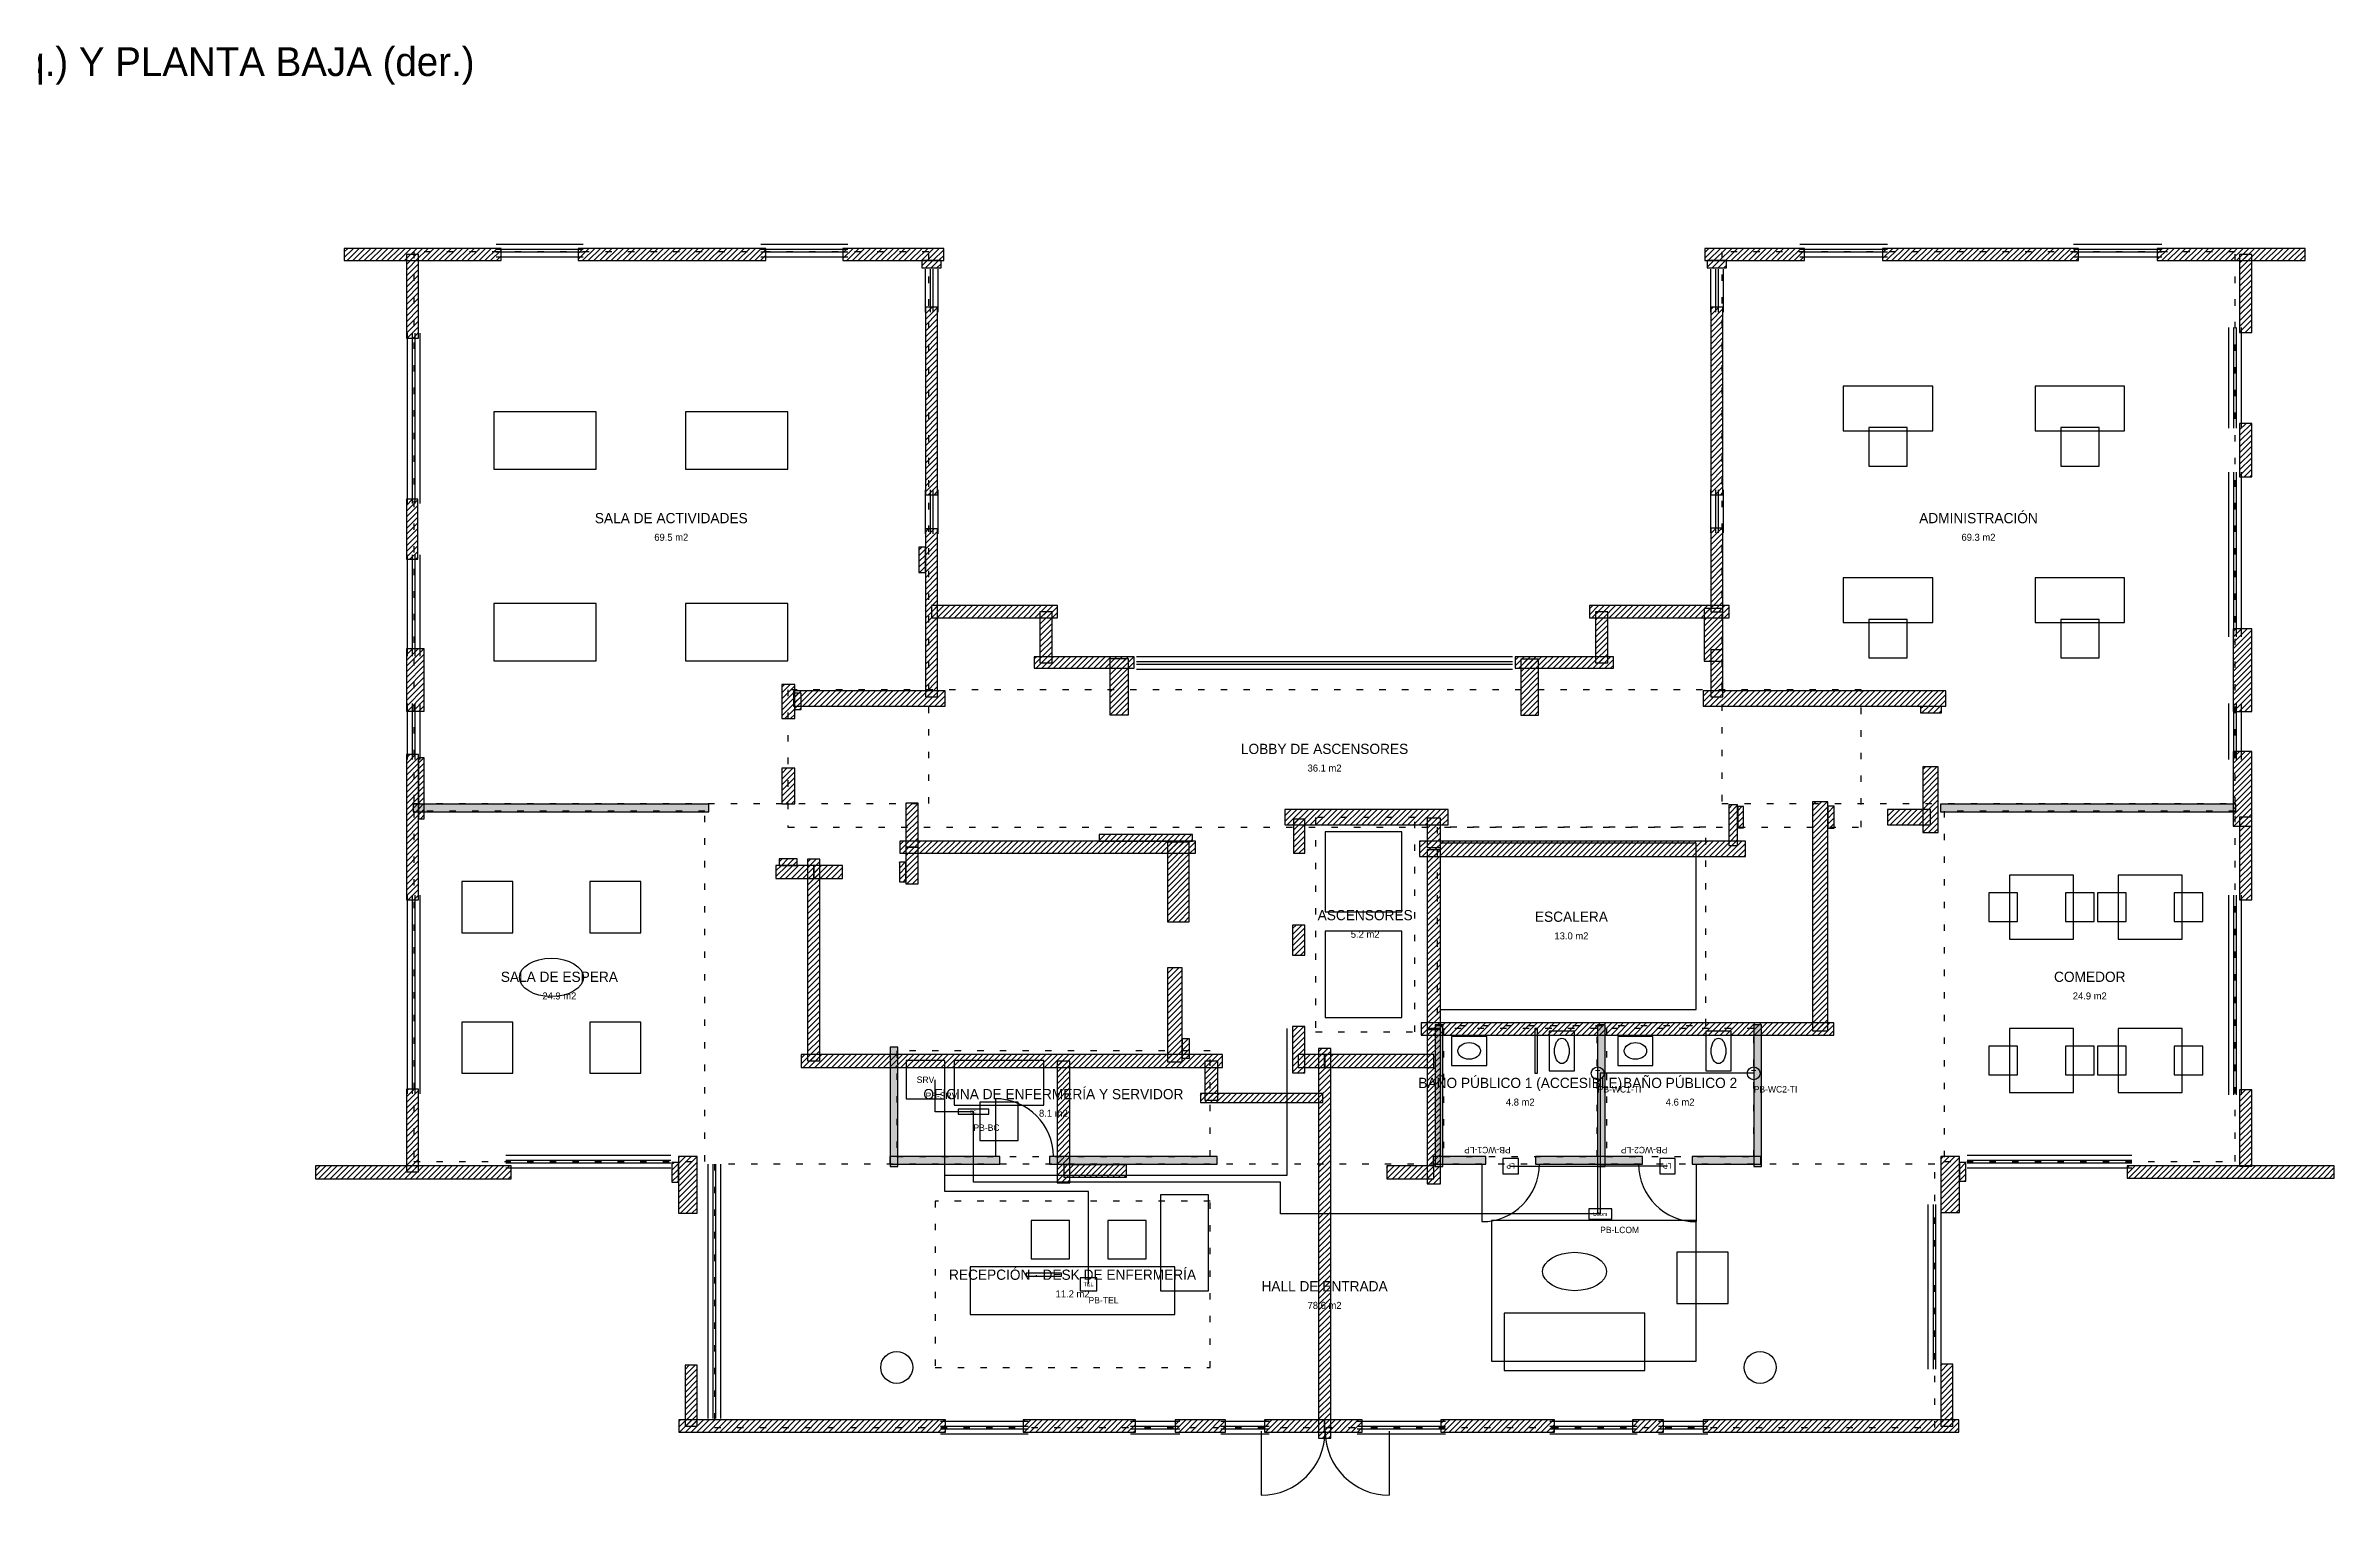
# Model space of a CAD drawing. Header units: metres. Extents: x -0.1 to 71.5, y -1 to 21.7.
# Drawn here: x 35.69 to 71.48, y -1 to 21.67 of the extents above; entities that cross this region are included whole.
import ezdxf
from ezdxf.enums import TextEntityAlignment as Align

# ---------------------------------------------------------------- set-up
doc = ezdxf.new("R2010")
doc.units = ezdxf.units.M
doc.linetypes.add('DOT2', pattern=[0.254, 0, -0.254])
for name, color, linetype in [('A-LOCALES', 7, 'Continuous'), ('A-MOBILIARIO', 9, 'Continuous'), ('A-MUROS', 8, 'Continuous'), ('A-MUROS-EXT', 250, 'Continuous'), ('A-NUCLEO', 8, 'Continuous'), ('A-PUERTAS', 7, 'Continuous'), ('A-SANITARIOS', 9, 'Continuous'), ('A-VENTANAS', 5, 'Continuous'), ('E-DESK-ENFERMERIA', 7, 'Continuous'), ('E-RED-GABINETE', 7, 'Continuous'), ('T-TEXTOS', 7, 'Continuous')]:
    doc.layers.add(name, color=color, linetype=linetype)
for name, color, linetype, true_color in [('C-CAT6-CAT7-CADENA-LCOM', 30, 'Continuous', 0xe07a12), ('C-CAT6-RADIAL-DEPTO', 3, 'Continuous', 0x1a9e4b), ('C-CAT6A-CAT7-RED-MONTANTE', 1, 'Continuous', 0xd62839), ('E-ADV-LCOM', 250, 'Continuous', 0x6b7a90), ('E-ADV-LUZ-PASILLO', 1, 'Continuous', 0xe53935), ('E-ADV-TIRADOR', 1, 'Continuous', 0xd93025)]:
    doc.layers.add(name, color=color, linetype=linetype, true_color=true_color)

# ---------------------------------------------------------------- blocks, each defined once
blk = doc.blocks.new('TEL_ANDROID')
blk.add_lwpolyline([(-0.13, -0.1), (0.13, -0.1), (0.13, 0.1), (-0.13, 0.1)], close=True)
blk.add_text('TEL', height=0.06).set_placement((0, 0), align=Align.MIDDLE_CENTER)
at = {"layer": 'T-TEXTOS'}
blk.add_attdef('ID', (0, -0.3), '', height=0.1, dxfattribs=at)
at = {"layer": 'T-TEXTOS', "flags": 1}
for tag, p in [('ALTURA_M', (0, -0.55)), ('CODIGO', (0, -0.65)), ('DESCRIPCION', (0, -0.45))]:
    blk.add_attdef(tag, p, '', height=0.06, dxfattribs=at)
blk = doc.blocks.new('SERVIDOR')
blk.add_lwpolyline([(-0.3, -0.3), (0.3, -0.3), (0.3, 0.3), (-0.3, 0.3)], close=True)
blk.add_text('SRV', height=0.1).set_placement((0, 0), align=Align.MIDDLE_CENTER)
at = {"layer": 'T-TEXTOS'}
blk.add_attdef('ID', (0, -0.3), '', height=0.1, dxfattribs=at)
at = {"layer": 'T-TEXTOS', "flags": 1}
for tag, p in [('ALTURA_M', (0, -0.55)), ('CODIGO', (0, -0.65)), ('DESCRIPCION', (0, -0.45))]:
    blk.add_attdef(tag, p, '', height=0.06, dxfattribs=at)
blk = doc.blocks.new('ADV_TIRADOR')
blk.add_circle((0, 0), 0.1)
blk.add_text('T', height=0.1).set_placement((0, 0), align=Align.MIDDLE_CENTER)
at = {"layer": 'T-TEXTOS'}
blk.add_attdef('ID', (0, -0.3), '', height=0.1, dxfattribs=at)
at = {"layer": 'T-TEXTOS', "flags": 1}
for tag, p in [('ALTURA_M', (0, -0.55)), ('CODIGO', (0, -0.65)), ('DESCRIPCION', (0, -0.45))]:
    blk.add_attdef(tag, p, '', height=0.06, dxfattribs=at)
blk = doc.blocks.new('ADV_LUZ_PASILLO')
blk.add_lwpolyline([(-0.12, -0.12), (0.12, -0.12), (0.12, 0.12), (-0.12, 0.12)], close=True)
blk.add_text('LP', height=0.08).set_placement((0, 0), align=Align.MIDDLE_CENTER)
at = {"layer": 'T-TEXTOS'}
blk.add_attdef('ID', (0, -0.3), '', height=0.1, dxfattribs=at)
at = {"layer": 'T-TEXTOS', "flags": 1}
for tag, p in [('ALTURA_M', (0, -0.55)), ('CODIGO', (0, -0.65)), ('DESCRIPCION', (0, -0.45))]:
    blk.add_attdef(tag, p, '', height=0.06, dxfattribs=at)
blk = doc.blocks.new('ADV_LCOM')
blk.add_lwpolyline([(-0.18, -0.08), (0.18, -0.08), (0.18, 0.08), (-0.18, 0.08)], close=True)
blk.add_text('LCom', height=0.06).set_placement((0, 0), align=Align.MIDDLE_CENTER)
at = {"layer": 'T-TEXTOS'}
blk.add_attdef('ID', (0, -0.3), '', height=0.1, dxfattribs=at)
at = {"layer": 'T-TEXTOS', "flags": 1}
for tag, p in [('ALTURA_M', (0, -0.55)), ('CODIGO', (0, -0.65)), ('DESCRIPCION', (0, -0.45))]:
    blk.add_attdef(tag, p, '', height=0.06, dxfattribs=at)
blk = doc.blocks.new('ADV_BUSCOMM')
blk.add_lwpolyline([(-0.24, -0.04), (0.24, -0.04), (0.24, 0.04), (-0.24, 0.04)], close=True)
blk.add_text('BC', height=0.05).set_placement((0, 0), align=Align.MIDDLE_CENTER)
at = {"layer": 'T-TEXTOS'}
blk.add_attdef('ID', (0, -0.3), '', height=0.1, dxfattribs=at)
at = {"layer": 'T-TEXTOS', "flags": 1}
for tag, p in [('ALTURA_M', (0, -0.55)), ('CODIGO', (0, -0.65)), ('DESCRIPCION', (0, -0.45))]:
    blk.add_attdef(tag, p, '', height=0.06, dxfattribs=at)

msp = doc.modelspace()

# ---------------------------------------------------------------- hatches: boundary and pattern name
at = {"layer": 'A-MUROS'}
for points in [[(41.44, 9.69), (46.06, 9.69), (46.06, 9.81), (41.44, 9.81)], [(65.32, 9.69), (69.94, 9.69), (69.94, 9.81), (65.32, 9.81)], [(57.42, 4.14), (57.54, 4.14), (57.54, 6.36), (57.42, 6.36)], [(59.96, 4.14), (60.08, 4.14), (60.08, 6.36), (59.96, 6.36)], [(62.4, 4.14), (62.52, 4.14), (62.52, 6.36), (62.4, 6.36)], [(48.9, 4.14), (49.02, 4.14), (49.02, 6.01), (48.9, 6.01)], [(48.89, 4.18), (50.61, 4.18), (50.61, 4.3), (48.89, 4.3)], [(51.39, 4.18), (54.01, 4.18), (54.01, 4.3), (51.39, 4.3)], [(57.39, 4.18), (58.21, 4.18), (58.21, 4.3), (57.39, 4.3)], [(58.99, 4.18), (60.66, 4.18), (60.66, 4.3), (58.99, 4.3)], [(61.44, 4.18), (62.51, 4.18), (62.51, 4.3), (61.44, 4.3)]]:
    msp.add_hatch(color=8, dxfattribs=at).paths.add_polyline_path(points)
at = {"layer": 'A-MUROS-EXT'}
h = msp.add_hatch(dxfattribs=at)
h.set_pattern_fill('ANSI31', scale=0.02)
h.paths.add_polyline_path([(40.3615, 18.3135), (42.8135, 18.3135), (42.8135, 18.5045), (40.3615, 18.5045)])
h = msp.add_hatch(dxfattribs=at)
h.set_pattern_fill('ANSI31', scale=0.02)
h.paths.add_polyline_path([(41.334, 17.101), (41.524, 17.101), (41.524, 18.408), (41.334, 18.408)])
h = msp.add_hatch(dxfattribs=at)
h.set_pattern_fill('ANSI31', scale=0.02)
h.paths.add_polyline_path([(44.0195, 18.3135), (46.9535, 18.3135), (46.9535, 18.5045), (44.0195, 18.5045)])
h = msp.add_hatch(dxfattribs=at)
h.set_pattern_fill('ANSI31', scale=0.02)
h.paths.add_polyline_path([(48.1595, 18.3135), (49.7345, 18.3135), (49.7345, 18.5045), (48.1595, 18.5045)])
h = msp.add_hatch(dxfattribs=at)
h.set_pattern_fill('ANSI31', scale=0.02)
h.paths.add_polyline_path([(49.392, 18.199), (49.696, 18.199), (49.696, 18.313), (49.392, 18.313)])
h = msp.add_hatch(dxfattribs=at)
h.set_pattern_fill('ANSI31', scale=0.02)
h.paths.add_polyline_path([(61.6345, 18.3135), (63.1965, 18.3135), (63.1965, 18.5045), (61.6345, 18.5045)])
h = msp.add_hatch(dxfattribs=at)
h.set_pattern_fill('ANSI31', scale=0.02)
h.paths.add_polyline_path([(61.673, 18.199), (61.977, 18.199), (61.977, 18.313), (61.673, 18.313)])
h = msp.add_hatch(dxfattribs=at)
h.set_pattern_fill('ANSI31', scale=0.02)
h.paths.add_polyline_path([(64.4155, 18.3135), (67.4765, 18.3135), (67.4765, 18.5045), (64.4155, 18.5045)])
h = msp.add_hatch(dxfattribs=at)
h.set_pattern_fill('ANSI31', scale=0.02)
h.paths.add_polyline_path([(68.7085, 18.3135), (71.0205, 18.3135), (71.0205, 18.5045), (68.7085, 18.5045)])
h = msp.add_hatch(dxfattribs=at)
h.set_pattern_fill('ANSI31', scale=0.02)
h.paths.add_polyline_path([(69.9975, 17.1895), (70.1885, 17.1895), (70.1885, 18.4085), (69.9975, 18.4085)])
h = msp.add_hatch(dxfattribs=at)
h.set_pattern_fill('ANSI31', scale=0.02)
h.paths.add_polyline_path([(49.449, 14.65), (49.639, 14.65), (49.639, 17.583), (49.449, 17.583)])
h = msp.add_hatch(dxfattribs=at)
h.set_pattern_fill('ANSI31', scale=0.02)
h.paths.add_polyline_path([(61.73, 14.65), (61.92, 14.65), (61.92, 17.583), (61.73, 17.583)])
h = msp.add_hatch(dxfattribs=at)
h.set_pattern_fill('ANSI31', scale=0.02)
h.paths.add_polyline_path([(69.9975, 14.9285), (70.1885, 14.9285), (70.1885, 15.7675), (69.9975, 15.7675)])
h = msp.add_hatch(dxfattribs=at)
h.set_pattern_fill('ANSI31', scale=0.02)
h.paths.add_polyline_path([(41.3335, 13.6405), (41.5105, 13.6405), (41.5105, 14.5795), (41.3335, 14.5795)])
h = msp.add_hatch(dxfattribs=at)
h.set_pattern_fill('ANSI31', scale=0.02)
h.paths.add_polyline_path([(49.449, 11.487), (49.639, 11.487), (49.639, 14.116), (49.449, 14.116)])
h = msp.add_hatch(dxfattribs=at)
h.set_pattern_fill('ANSI31', scale=0.02)
h.paths.add_polyline_path([(61.73, 12.821), (61.92, 12.821), (61.92, 14.129), (61.73, 14.129)])
h = msp.add_hatch(dxfattribs=at)
h.set_pattern_fill('ANSI31', scale=0.02)
h.paths.add_polyline_path([(49.347, 13.436), (49.449, 13.436), (49.449, 13.831), (49.347, 13.831)])
h = msp.add_hatch(dxfattribs=at)
h.set_pattern_fill('ANSI31', scale=0.02)
h.paths.add_polyline_path([(49.5435, 12.7245), (51.5125, 12.7245), (51.5125, 12.9155), (49.5435, 12.9155)])
h = msp.add_hatch(dxfattribs=at)
h.set_pattern_fill('ANSI31', scale=0.02)
h.paths.add_polyline_path([(59.8305, 12.7245), (62.0155, 12.7245), (62.0155, 12.9155), (59.8305, 12.9155)])
h = msp.add_hatch(dxfattribs=at)
h.set_pattern_fill('ANSI31', scale=0.02)
h.paths.add_polyline_path([(51.24, 12.021), (51.43, 12.021), (51.43, 12.82), (51.24, 12.82)])
h = msp.add_hatch(dxfattribs=at)
h.set_pattern_fill('ANSI31', scale=0.02)
h.paths.add_polyline_path([(59.9265, 12.0205), (60.1175, 12.0205), (60.1175, 12.8205), (59.9265, 12.8205)])
h = msp.add_hatch(dxfattribs=at)
h.set_pattern_fill('ANSI31', scale=0.02)
h.paths.add_polyline_path([(61.628, 12.046), (61.92, 12.046), (61.92, 12.871), (61.628, 12.871)])
h = msp.add_hatch(dxfattribs=at)
h.set_pattern_fill('ANSI31', scale=0.02)
h.paths.add_polyline_path([(69.896, 11.259), (70.188, 11.259), (70.188, 12.554), (69.896, 12.554)])
h = msp.add_hatch(dxfattribs=at)
h.set_pattern_fill('ANSI31', scale=0.02)
h.paths.add_polyline_path([(41.3345, 11.2655), (41.6135, 11.2655), (41.6135, 12.2425), (41.3345, 12.2425)])
h = msp.add_hatch(dxfattribs=at)
h.set_pattern_fill('ANSI31', scale=0.02)
h.paths.add_polyline_path([(61.73, 11.487), (61.92, 11.487), (61.92, 12.224), (61.73, 12.224)])
h = msp.add_hatch(dxfattribs=at)
h.set_pattern_fill('ANSI31', scale=0.02)
h.paths.add_polyline_path([(51.151, 11.938), (52.713, 11.938), (52.713, 12.116), (51.151, 12.116)])
h = msp.add_hatch(dxfattribs=at)
h.set_pattern_fill('ANSI31', scale=0.02)
h.paths.add_polyline_path([(52.332, 11.208), (52.624, 11.208), (52.624, 12.084), (52.332, 12.084)])
h = msp.add_hatch(dxfattribs=at)
h.set_pattern_fill('ANSI31', scale=0.02)
h.paths.add_polyline_path([(58.669, 11.938), (60.206, 11.938), (60.206, 12.116), (58.669, 12.116)])
h = msp.add_hatch(dxfattribs=at)
h.set_pattern_fill('ANSI31', scale=0.02)
h.paths.add_polyline_path([(58.7585, 11.2015), (59.0375, 11.2015), (59.0375, 12.0775), (58.7585, 12.0775)])
h = msp.add_hatch(dxfattribs=at)
h.set_pattern_fill('ANSI31', scale=0.02)
h.paths.add_polyline_path([(47.2015, 11.1505), (47.4045, 11.1505), (47.4045, 11.6835), (47.2015, 11.6835)])
h = msp.add_hatch(dxfattribs=at)
h.set_pattern_fill('ANSI31', scale=0.02)
h.paths.add_polyline_path([(47.3855, 11.3415), (49.7595, 11.3415), (49.7595, 11.5825), (47.3855, 11.5825)])
h = msp.add_hatch(dxfattribs=at)
h.set_pattern_fill('ANSI31', scale=0.02)
h.paths.add_polyline_path([(47.404, 11.29), (47.506, 11.29), (47.506, 11.545), (47.404, 11.545)])
h = msp.add_hatch(dxfattribs=at)
h.set_pattern_fill('ANSI31', scale=0.02)
h.paths.add_polyline_path([(61.6095, 11.3415), (65.4065, 11.3415), (65.4065, 11.5825), (61.6095, 11.5825)])
h = msp.add_hatch(dxfattribs=at)
h.set_pattern_fill('ANSI31', scale=0.02)
h.paths.add_polyline_path([(65.0065, 11.2395), (65.3365, 11.2395), (65.3365, 11.3405), (65.0065, 11.3405)])
h = msp.add_hatch(dxfattribs=at)
h.set_pattern_fill('ANSI31', scale=0.02)
h.paths.add_polyline_path([(41.334, 8.312), (41.524, 8.312), (41.524, 10.585), (41.334, 10.585)])
h = msp.add_hatch(dxfattribs=at)
h.set_pattern_fill('ANSI31', scale=0.02)
h.paths.add_polyline_path([(41.5245, 9.5825), (41.6135, 9.5825), (41.6135, 10.5345), (41.5245, 10.5345)])
h = msp.add_hatch(dxfattribs=at)
h.set_pattern_fill('ANSI31', scale=0.02)
h.paths.add_polyline_path([(65.044, 9.366), (65.286, 9.366), (65.286, 10.395), (65.044, 10.395)])
h = msp.add_hatch(dxfattribs=at)
h.set_pattern_fill('ANSI31', scale=0.02)
h.paths.add_polyline_path([(69.896, 9.468), (70.188, 9.468), (70.188, 10.636), (69.896, 10.636)])
h = msp.add_hatch(dxfattribs=at)
h.set_pattern_fill('ANSI31', scale=0.02)
h.paths.add_polyline_path([(47.2015, 9.8175), (47.4045, 9.8175), (47.4045, 10.3755), (47.2015, 10.3755)])
h = msp.add_hatch(dxfattribs=at)
h.set_pattern_fill('ANSI31', scale=0.02)
h.paths.add_polyline_path([(49.1435, 9.1375), (49.3345, 9.1375), (49.3345, 9.8235), (49.1435, 9.8235)])
h = msp.add_hatch(dxfattribs=at)
h.set_pattern_fill('ANSI31', scale=0.02)
h.paths.add_polyline_path([(55.0685, 9.4865), (57.6215, 9.4865), (57.6215, 9.7275), (55.0685, 9.7275)])
h = msp.add_hatch(dxfattribs=at)
h.set_pattern_fill('ANSI31', scale=0.02)
h.paths.add_polyline_path([(62.009, 9.163), (62.149, 9.163), (62.149, 9.798), (62.009, 9.798)])
h = msp.add_hatch(dxfattribs=at)
h.set_pattern_fill('ANSI31', scale=0.02)
h.paths.add_polyline_path([(62.1495, 9.4425), (62.2385, 9.4425), (62.2385, 9.7725), (62.1495, 9.7725)])
h = msp.add_hatch(dxfattribs=at)
h.set_pattern_fill('ANSI31', scale=0.02)
h.paths.add_polyline_path([(63.317, 6.267), (63.559, 6.267), (63.559, 9.849), (63.317, 9.849)])
h = msp.add_hatch(dxfattribs=at)
h.set_pattern_fill('ANSI31', scale=0.02)
h.paths.add_polyline_path([(63.5585, 9.4365), (63.6595, 9.4365), (63.6595, 9.7785), (63.5585, 9.7785)])
h = msp.add_hatch(dxfattribs=at)
h.set_pattern_fill('ANSI31', scale=0.02)
h.paths.add_polyline_path([(64.4925, 9.4865), (65.1645, 9.4865), (65.1645, 9.7275), (64.4925, 9.7275)])
h = msp.add_hatch(dxfattribs=at)
h.set_pattern_fill('ANSI31', scale=0.02)
h.paths.add_polyline_path([(52.166, 9.233), (53.627, 9.233), (53.627, 9.335), (52.166, 9.335)])
h = msp.add_hatch(dxfattribs=at)
h.set_pattern_fill('ANSI31', scale=0.02)
h.paths.add_polyline_path([(55.202, 9.042), (55.38, 9.042), (55.38, 9.576), (55.202, 9.576)])
h = msp.add_hatch(dxfattribs=at)
h.set_pattern_fill('ANSI31', scale=0.02)
h.paths.add_polyline_path([(57.297, 9.131), (57.501, 9.131), (57.501, 9.589), (57.297, 9.589)])
h = msp.add_hatch(dxfattribs=at)
h.set_pattern_fill('ANSI31', scale=0.02)
h.paths.add_polyline_path([(69.9975, 8.3115), (70.1885, 8.3115), (70.1885, 9.6075), (69.9975, 9.6075)])
h = msp.add_hatch(dxfattribs=at)
h.set_pattern_fill('ANSI31', scale=0.02)
h.paths.add_polyline_path([(47.163, 8.852), (47.442, 8.852), (47.442, 8.954), (47.163, 8.954)])
h = msp.add_hatch(dxfattribs=at)
h.set_pattern_fill('ANSI31', scale=0.02)
h.paths.add_polyline_path([(47.6075, 5.7975), (47.7985, 5.7975), (47.7985, 8.9475), (47.6075, 8.9475)])
h = msp.add_hatch(dxfattribs=at)
h.set_pattern_fill('ANSI31', scale=0.02)
h.paths.add_polyline_path([(49.0485, 9.0415), (53.6715, 9.0415), (53.6715, 9.2325), (49.0485, 9.2325)])
h = msp.add_hatch(dxfattribs=at)
h.set_pattern_fill('ANSI31', scale=0.02)
h.paths.add_polyline_path([(49.1435, 8.5655), (49.3345, 8.5655), (49.3345, 9.1375), (49.1435, 9.1375)])
h = msp.add_hatch(dxfattribs=at)
h.set_pattern_fill('ANSI31', scale=0.02)
h.paths.add_polyline_path([(53.2325, 7.9695), (53.5755, 7.9695), (53.5755, 9.2135), (53.2325, 9.2135)])
h = msp.add_hatch(dxfattribs=at)
h.set_pattern_fill('ANSI31', scale=0.02)
h.paths.add_polyline_path([(57.1765, 8.9925), (62.2695, 8.9925), (62.2695, 9.2335), (57.1765, 9.2335)])
h = msp.add_hatch(dxfattribs=at)
h.set_pattern_fill('ANSI31', scale=0.02)
h.paths.add_polyline_path([(57.297, 6.286), (57.501, 6.286), (57.501, 9.094), (57.297, 9.094)])
h = msp.add_hatch(dxfattribs=at)
h.set_pattern_fill('ANSI31', scale=0.02)
h.paths.add_polyline_path([(47.1125, 8.6485), (47.7085, 8.6485), (47.7085, 8.8515), (47.1125, 8.8515)])
h = msp.add_hatch(dxfattribs=at)
h.set_pattern_fill('ANSI31', scale=0.02)
h.paths.add_polyline_path([(47.6965, 8.6485), (48.1535, 8.6485), (48.1535, 8.8515), (47.6965, 8.8515)])
h = msp.add_hatch(dxfattribs=at)
h.set_pattern_fill('ANSI31', scale=0.02)
h.paths.add_polyline_path([(49.042, 8.598), (49.144, 8.598), (49.144, 8.903), (49.042, 8.903)])
h = msp.add_hatch(dxfattribs=at)
h.set_pattern_fill('ANSI31', scale=0.02)
h.paths.add_polyline_path([(55.1895, 7.4485), (55.3805, 7.4485), (55.3805, 7.9185), (55.1895, 7.9185)])
h = msp.add_hatch(dxfattribs=at)
h.set_pattern_fill('ANSI31', scale=0.02)
h.paths.add_polyline_path([(53.2325, 5.7785), (53.4615, 5.7785), (53.4615, 7.2515), (53.2325, 7.2515)])
h = msp.add_hatch(dxfattribs=at)
h.set_pattern_fill('ANSI31', scale=0.02)
h.paths.add_polyline_path([(53.462, 5.836), (53.576, 5.836), (53.576, 6.14), (53.462, 6.14)])
h = msp.add_hatch(dxfattribs=at)
h.set_pattern_fill('ANSI31', scale=0.02)
h.paths.add_polyline_path([(55.1895, 5.6065), (55.3805, 5.6065), (55.3805, 6.3315), (55.1895, 6.3315)])
h = msp.add_hatch(dxfattribs=at)
h.set_pattern_fill('ANSI31', scale=0.02)
h.paths.add_polyline_path([(57.202, 6.198), (63.654, 6.198), (63.654, 6.388), (57.202, 6.388)])
h = msp.add_hatch(dxfattribs=at)
h.set_pattern_fill('ANSI31', scale=0.02)
h.paths.add_polyline_path([(57.297, 3.873), (57.501, 3.873), (57.501, 6.3), (57.297, 6.3)])
h = msp.add_hatch(dxfattribs=at)
h.set_pattern_fill('ANSI31', scale=0.02)
h.paths.add_polyline_path([(47.5055, 5.6905), (54.0965, 5.6905), (54.0965, 5.8935), (47.5055, 5.8935)])
h = msp.add_hatch(dxfattribs=at)
h.set_pattern_fill('ANSI31', scale=0.02)
h.paths.add_polyline_path([(51.5065, 3.8865), (51.7095, 3.8865), (51.7095, 5.7915), (51.5065, 5.7915)])
h = msp.add_hatch(dxfattribs=at)
h.set_pattern_fill('ANSI31', scale=0.02)
h.paths.add_polyline_path([(53.8175, 5.1815), (54.0205, 5.1815), (54.0205, 5.7915), (53.8175, 5.7915)])
h = msp.add_hatch(dxfattribs=at)
h.set_pattern_fill('ANSI31', scale=0.02)
h.paths.add_polyline_path([(55.2785, 5.6905), (55.6975, 5.6905), (55.6975, 5.8935), (55.2785, 5.8935)])
h = msp.add_hatch(dxfattribs=at)
h.set_pattern_fill('ANSI31', scale=0.02)
h.paths.add_polyline_path([(55.596, -0.108), (55.786, -0.108), (55.786, 5.988), (55.596, 5.988)])
h = msp.add_hatch(dxfattribs=at)
h.set_pattern_fill('ANSI31', scale=0.02)
h.paths.add_polyline_path([(55.6845, 5.6905), (57.3985, 5.6905), (57.3985, 5.8935), (55.6845, 5.8935)])
h = msp.add_hatch(dxfattribs=at)
h.set_pattern_fill('ANSI31', scale=0.02)
h.paths.add_polyline_path([(41.334, 4.058), (41.524, 4.058), (41.524, 5.353), (41.334, 5.353)])
h = msp.add_hatch(dxfattribs=at)
h.set_pattern_fill('ANSI31', scale=0.02)
h.paths.add_polyline_path([(53.7485, 5.1435), (55.6655, 5.1435), (55.6655, 5.2825), (53.7485, 5.2825)])
h = msp.add_hatch(dxfattribs=at)
h.set_pattern_fill('ANSI31', scale=0.02)
h.paths.add_polyline_path([(69.9975, 4.1465), (70.1885, 4.1465), (70.1885, 5.3405), (69.9975, 5.3405)])
h = msp.add_hatch(dxfattribs=at)
h.set_pattern_fill('ANSI31', scale=0.02)
h.paths.add_polyline_path([(45.588, 3.41), (45.88, 3.41), (45.88, 4.299), (45.588, 4.299)])
h = msp.add_hatch(dxfattribs=at)
h.set_pattern_fill('ANSI31', scale=0.02)
h.paths.add_polyline_path([(65.324, 3.423), (65.616, 3.423), (65.616, 4.299), (65.324, 4.299)])
h = msp.add_hatch(dxfattribs=at)
h.set_pattern_fill('ANSI31', scale=0.02)
h.paths.add_polyline_path([(39.9115, 3.9495), (42.9715, 3.9495), (42.9715, 4.1525), (39.9115, 4.1525)])
h = msp.add_hatch(dxfattribs=at)
h.set_pattern_fill('ANSI31', scale=0.02)
h.paths.add_polyline_path([(45.486, 3.899), (45.588, 3.899), (45.588, 4.204), (45.486, 4.204)])
h = msp.add_hatch(dxfattribs=at)
h.set_pattern_fill('ANSI31', scale=0.02)
h.paths.add_polyline_path([(51.6135, 3.9755), (52.5925, 3.9755), (52.5925, 4.1665), (51.6135, 4.1665)])
h = msp.add_hatch(dxfattribs=at)
h.set_pattern_fill('ANSI31', scale=0.02)
h.paths.add_polyline_path([(56.6625, 3.9495), (57.3985, 3.9495), (57.3985, 4.1525), (56.6625, 4.1525)])
h = msp.add_hatch(dxfattribs=at)
h.set_pattern_fill('ANSI31', scale=0.02)
h.paths.add_polyline_path([(65.616, 3.911), (65.718, 3.911), (65.718, 4.204), (65.616, 4.204)])
h = msp.add_hatch(dxfattribs=at)
h.set_pattern_fill('ANSI31', scale=0.02)
h.paths.add_polyline_path([(68.2385, 3.9625), (71.4775, 3.9625), (71.4775, 4.1535), (68.2385, 4.1535)])
h = msp.add_hatch(dxfattribs=at)
h.set_pattern_fill('ANSI31', scale=0.02)
h.paths.add_polyline_path([(45.69, 0.083), (45.88, 0.083), (45.88, 1.035), (45.69, 1.035)])
h = msp.add_hatch(dxfattribs=at)
h.set_pattern_fill('ANSI31', scale=0.02)
h.paths.add_polyline_path([(65.324, 0.083), (65.514, 0.083), (65.514, 1.048), (65.324, 1.048)])
h = msp.add_hatch(dxfattribs=at)
h.set_pattern_fill('ANSI31', scale=0.02)
h.paths.add_polyline_path([(45.5945, -0.0135), (49.7605, -0.0135), (49.7605, 0.1775), (45.5945, 0.1775)])
h = msp.add_hatch(dxfattribs=at)
h.set_pattern_fill('ANSI31', scale=0.02)
h.paths.add_polyline_path([(50.9785, -0.0135), (52.7325, -0.0135), (52.7325, 0.1775), (50.9785, 0.1775)])
h = msp.add_hatch(dxfattribs=at)
h.set_pattern_fill('ANSI31', scale=0.02)
h.paths.add_polyline_path([(53.3535, -0.0135), (54.1415, -0.0135), (54.1415, 0.1775), (53.3535, 0.1775)])
h = msp.add_hatch(dxfattribs=at)
h.set_pattern_fill('ANSI31', scale=0.02)
h.paths.add_polyline_path([(54.7505, -0.0135), (55.6915, -0.0135), (55.6915, 0.1775), (54.7505, 0.1775)])
h = msp.add_hatch(dxfattribs=at)
h.set_pattern_fill('ANSI31', scale=0.02)
h.paths.add_polyline_path([(55.6905, -0.0135), (56.2755, -0.0135), (56.2755, 0.1775), (55.6905, 0.1775)])
h = msp.add_hatch(dxfattribs=at)
h.set_pattern_fill('ANSI31', scale=0.02)
h.paths.add_polyline_path([(57.5065, -0.0135), (59.2855, -0.0135), (59.2855, 0.1775), (57.5065, 0.1775)])
h = msp.add_hatch(dxfattribs=at)
h.set_pattern_fill('ANSI31', scale=0.02)
h.paths.add_polyline_path([(60.5035, -0.0135), (60.9875, -0.0135), (60.9875, 0.1775), (60.5035, 0.1775)])
h = msp.add_hatch(dxfattribs=at)
h.set_pattern_fill('ANSI31', scale=0.02)
h.paths.add_polyline_path([(61.6085, -0.0135), (65.6095, -0.0135), (65.6095, 0.1775), (61.6085, 0.1775)])

# ---------------------------------------------------------------- linework, layer by layer
at = {"layer": 'A-LOCALES', "linetype": 'DOT2'}
for points in [[(41.45, 9.82), (49.5, 9.82), (49.5, 18.45), (41.45, 18.45)], [(61.9, 9.82), (69.93, 9.82), (69.93, 18.45), (61.9, 18.45)], [(47.3, 9.45), (64.08, 9.45), (64.08, 11.6), (47.3, 11.6)], [(41.45, 4.22), (46, 4.22), (46, 9.7), (41.45, 9.7)], [(65.38, 4.22), (69.93, 4.22), (69.93, 9.7), (65.38, 9.7)], [(55.55, 6.25), (57.1, 6.25), (57.1, 9.6), (55.55, 9.6)], [(57.45, 6.35), (61.65, 6.35), (61.65, 9.45), (57.45, 9.45)], [(57.55, 4.3), (59.95, 4.3), (59.95, 6.3), (57.55, 6.3)], [(60.1, 4.3), (62.4, 4.3), (62.4, 6.3), (60.1, 6.3)], [(49, 4.3), (53.9, 4.3), (53.9, 5.95), (49, 5.95)], [(46.15, 0.06), (65.23, 0.06), (65.23, 4.18), (46.15, 4.18)], [(49.6, 1), (53.9, 1), (53.9, 3.6), (49.6, 3.6)]]:
    msp.add_lwpolyline(points, close=True, dxfattribs=at)
at = {"layer": 'A-MOBILIARIO'}
for points in [[(63.8, 15.65), (65.2, 15.65), (65.2, 16.35), (63.8, 16.35)], [(66.8, 15.65), (68.2, 15.65), (68.2, 16.35), (66.8, 16.35)], [(42.7, 15.05), (44.3, 15.05), (44.3, 15.95), (42.7, 15.95)], [(45.7, 15.05), (47.3, 15.05), (47.3, 15.95), (45.7, 15.95)], [(64.2, 15.1), (64.8, 15.1), (64.8, 15.7), (64.2, 15.7)], [(67.2, 15.1), (67.8, 15.1), (67.8, 15.7), (67.2, 15.7)], [(63.8, 12.65), (65.2, 12.65), (65.2, 13.35), (63.8, 13.35)], [(66.8, 12.65), (68.2, 12.65), (68.2, 13.35), (66.8, 13.35)], [(42.7, 12.05), (44.3, 12.05), (44.3, 12.95), (42.7, 12.95)], [(45.7, 12.05), (47.3, 12.05), (47.3, 12.95), (45.7, 12.95)], [(64.2, 12.1), (64.8, 12.1), (64.8, 12.7), (64.2, 12.7)], [(67.2, 12.1), (67.8, 12.1), (67.8, 12.7), (67.2, 12.7)], [(42.2, 7.8), (43, 7.8), (43, 8.6), (42.2, 8.6)], [(44.2, 7.8), (45, 7.8), (45, 8.6), (44.2, 8.6)], [(66.4, 7.7), (67.4, 7.7), (67.4, 8.7), (66.4, 8.7)], [(68.1, 7.7), (69.1, 7.7), (69.1, 8.7), (68.1, 8.7)], [(66.075, 7.975), (66.525, 7.975), (66.525, 8.425), (66.075, 8.425)], [(67.275, 7.975), (67.725, 7.975), (67.725, 8.425), (67.275, 8.425)], [(67.775, 7.975), (68.225, 7.975), (68.225, 8.425), (67.775, 8.425)], [(68.975, 7.975), (69.425, 7.975), (69.425, 8.425), (68.975, 8.425)], [(42.2, 5.6), (43, 5.6), (43, 6.4), (42.2, 6.4)], [(44.2, 5.6), (45, 5.6), (45, 6.4), (44.2, 6.4)], [(66.4, 5.3), (67.4, 5.3), (67.4, 6.3), (66.4, 6.3)], [(68.1, 5.3), (69.1, 5.3), (69.1, 6.3), (68.1, 6.3)], [(49.9, 5.1), (51.3, 5.1), (51.3, 5.8), (49.9, 5.8)], [(66.075, 5.575), (66.525, 5.575), (66.525, 6.025), (66.075, 6.025)], [(67.275, 5.575), (67.725, 5.575), (67.725, 6.025), (67.275, 6.025)], [(67.775, 5.575), (68.225, 5.575), (68.225, 6.025), (67.775, 6.025)], [(68.975, 5.575), (69.425, 5.575), (69.425, 6.025), (68.975, 6.025)], [(50.3, 4.55), (50.9, 4.55), (50.9, 5.15), (50.3, 5.15)], [(53.125, 2.2), (53.875, 2.2), (53.875, 3.7), (53.125, 3.7)], [(51.1, 2.7), (51.7, 2.7), (51.7, 3.3), (51.1, 3.3)], [(52.3, 2.7), (52.9, 2.7), (52.9, 3.3), (52.3, 3.3)], [(58.3, 1.1), (61.5, 1.1), (61.5, 3.3), (58.3, 3.3)], [(50.15, 1.825), (53.35, 1.825), (53.35, 2.575), (50.15, 2.575)], [(61.2, 2), (62, 2), (62, 2.8), (61.2, 2.8)], [(51.025, 2.425), (51.575, 2.425), (51.575, 2.475), (51.025, 2.475)], [(58.5, 0.95), (60.7, 0.95), (60.7, 1.85), (58.5, 1.85)]]:
    msp.add_lwpolyline(points, close=True, dxfattribs=at)
for centre, major_axis, ratio in [((43.6, 7.1), (0.5, 0), 0.6), ((59.6, 2.5), (0.5, 0), 0.6), ((49, 1), (0.25, 0), 1), ((62.5, 1), (0.25, 0), 1)]:
    msp.add_ellipse(centre, major_axis=major_axis, ratio=ratio, dxfattribs=at)
at = {"layer": 'A-MUROS'}
for points in [[(41.44, 9.69), (46.06, 9.69), (46.06, 9.81), (41.44, 9.81)], [(65.32, 9.69), (69.94, 9.69), (69.94, 9.81), (65.32, 9.81)], [(57.42, 4.14), (57.54, 4.14), (57.54, 6.36), (57.42, 6.36)], [(59.96, 4.14), (60.08, 4.14), (60.08, 6.36), (59.96, 6.36)], [(62.4, 4.14), (62.52, 4.14), (62.52, 6.36), (62.4, 6.36)], [(48.9, 4.14), (49.02, 4.14), (49.02, 6.01), (48.9, 6.01)], [(48.89, 4.18), (50.61, 4.18), (50.61, 4.3), (48.89, 4.3)], [(51.39, 4.18), (54.01, 4.18), (54.01, 4.3), (51.39, 4.3)], [(57.39, 4.18), (58.21, 4.18), (58.21, 4.3), (57.39, 4.3)], [(58.99, 4.18), (60.66, 4.18), (60.66, 4.3), (58.99, 4.3)], [(61.44, 4.18), (62.51, 4.18), (62.51, 4.3), (61.44, 4.3)]]:
    msp.add_lwpolyline(points, close=True, dxfattribs=at)
at = {"layer": 'A-MUROS-EXT'}
for points in [[(40.3615, 18.3135), (42.8135, 18.3135), (42.8135, 18.5045), (40.3615, 18.5045)], [(41.334, 17.101), (41.524, 17.101), (41.524, 18.408), (41.334, 18.408)], [(44.0195, 18.3135), (46.9535, 18.3135), (46.9535, 18.5045), (44.0195, 18.5045)], [(48.1595, 18.3135), (49.7345, 18.3135), (49.7345, 18.5045), (48.1595, 18.5045)], [(49.392, 18.199), (49.696, 18.199), (49.696, 18.313), (49.392, 18.313)], [(61.6345, 18.3135), (63.1965, 18.3135), (63.1965, 18.5045), (61.6345, 18.5045)], [(61.673, 18.199), (61.977, 18.199), (61.977, 18.313), (61.673, 18.313)], [(64.4155, 18.3135), (67.4765, 18.3135), (67.4765, 18.5045), (64.4155, 18.5045)], [(68.7085, 18.3135), (71.0205, 18.3135), (71.0205, 18.5045), (68.7085, 18.5045)], [(69.9975, 17.1895), (70.1885, 17.1895), (70.1885, 18.4085), (69.9975, 18.4085)], [(49.449, 14.65), (49.639, 14.65), (49.639, 17.583), (49.449, 17.583)], [(61.73, 14.65), (61.92, 14.65), (61.92, 17.583), (61.73, 17.583)], [(69.9975, 14.9285), (70.1885, 14.9285), (70.1885, 15.7675), (69.9975, 15.7675)], [(41.3335, 13.6405), (41.5105, 13.6405), (41.5105, 14.5795), (41.3335, 14.5795)], [(49.449, 11.487), (49.639, 11.487), (49.639, 14.116), (49.449, 14.116)], [(61.73, 12.821), (61.92, 12.821), (61.92, 14.129), (61.73, 14.129)], [(49.347, 13.436), (49.449, 13.436), (49.449, 13.831), (49.347, 13.831)], [(49.5435, 12.7245), (51.5125, 12.7245), (51.5125, 12.9155), (49.5435, 12.9155)], [(59.8305, 12.7245), (62.0155, 12.7245), (62.0155, 12.9155), (59.8305, 12.9155)], [(51.24, 12.021), (51.43, 12.021), (51.43, 12.82), (51.24, 12.82)], [(59.9265, 12.0205), (60.1175, 12.0205), (60.1175, 12.8205), (59.9265, 12.8205)], [(61.628, 12.046), (61.92, 12.046), (61.92, 12.871), (61.628, 12.871)], [(69.896, 11.259), (70.188, 11.259), (70.188, 12.554), (69.896, 12.554)], [(41.3345, 11.2655), (41.6135, 11.2655), (41.6135, 12.2425), (41.3345, 12.2425)], [(61.73, 11.487), (61.92, 11.487), (61.92, 12.224), (61.73, 12.224)], [(51.151, 11.938), (52.713, 11.938), (52.713, 12.116), (51.151, 12.116)], [(52.332, 11.208), (52.624, 11.208), (52.624, 12.084), (52.332, 12.084)], [(58.669, 11.938), (60.206, 11.938), (60.206, 12.116), (58.669, 12.116)], [(58.7585, 11.2015), (59.0375, 11.2015), (59.0375, 12.0775), (58.7585, 12.0775)], [(47.2015, 11.1505), (47.4045, 11.1505), (47.4045, 11.6835), (47.2015, 11.6835)], [(47.3855, 11.3415), (49.7595, 11.3415), (49.7595, 11.5825), (47.3855, 11.5825)], [(47.404, 11.29), (47.506, 11.29), (47.506, 11.545), (47.404, 11.545)], [(61.6095, 11.3415), (65.4065, 11.3415), (65.4065, 11.5825), (61.6095, 11.5825)], [(65.0065, 11.2395), (65.3365, 11.2395), (65.3365, 11.3405), (65.0065, 11.3405)], [(41.334, 8.312), (41.524, 8.312), (41.524, 10.585), (41.334, 10.585)], [(41.5245, 9.5825), (41.6135, 9.5825), (41.6135, 10.5345), (41.5245, 10.5345)], [(65.044, 9.366), (65.286, 9.366), (65.286, 10.395), (65.044, 10.395)], [(69.896, 9.468), (70.188, 9.468), (70.188, 10.636), (69.896, 10.636)], [(47.2015, 9.8175), (47.4045, 9.8175), (47.4045, 10.3755), (47.2015, 10.3755)], [(49.1435, 9.1375), (49.3345, 9.1375), (49.3345, 9.8235), (49.1435, 9.8235)], [(55.0685, 9.4865), (57.6215, 9.4865), (57.6215, 9.7275), (55.0685, 9.7275)], [(62.009, 9.163), (62.149, 9.163), (62.149, 9.798), (62.009, 9.798)], [(62.1495, 9.4425), (62.2385, 9.4425), (62.2385, 9.7725), (62.1495, 9.7725)], [(63.317, 6.267), (63.559, 6.267), (63.559, 9.849), (63.317, 9.849)], [(63.5585, 9.4365), (63.6595, 9.4365), (63.6595, 9.7785), (63.5585, 9.7785)], [(64.4925, 9.4865), (65.1645, 9.4865), (65.1645, 9.7275), (64.4925, 9.7275)], [(52.166, 9.233), (53.627, 9.233), (53.627, 9.335), (52.166, 9.335)], [(55.202, 9.042), (55.38, 9.042), (55.38, 9.576), (55.202, 9.576)], [(57.297, 9.131), (57.501, 9.131), (57.501, 9.589), (57.297, 9.589)], [(69.9975, 8.3115), (70.1885, 8.3115), (70.1885, 9.6075), (69.9975, 9.6075)], [(47.163, 8.852), (47.442, 8.852), (47.442, 8.954), (47.163, 8.954)], [(47.6075, 5.7975), (47.7985, 5.7975), (47.7985, 8.9475), (47.6075, 8.9475)], [(49.0485, 9.0415), (53.6715, 9.0415), (53.6715, 9.2325), (49.0485, 9.2325)], [(49.1435, 8.5655), (49.3345, 8.5655), (49.3345, 9.1375), (49.1435, 9.1375)], [(53.2325, 7.9695), (53.5755, 7.9695), (53.5755, 9.2135), (53.2325, 9.2135)], [(57.1765, 8.9925), (62.2695, 8.9925), (62.2695, 9.2335), (57.1765, 9.2335)], [(57.297, 6.286), (57.501, 6.286), (57.501, 9.094), (57.297, 9.094)], [(47.1125, 8.6485), (47.7085, 8.6485), (47.7085, 8.8515), (47.1125, 8.8515)], [(47.6965, 8.6485), (48.1535, 8.6485), (48.1535, 8.8515), (47.6965, 8.8515)], [(49.042, 8.598), (49.144, 8.598), (49.144, 8.903), (49.042, 8.903)], [(55.1895, 7.4485), (55.3805, 7.4485), (55.3805, 7.9185), (55.1895, 7.9185)], [(53.2325, 5.7785), (53.4615, 5.7785), (53.4615, 7.2515), (53.2325, 7.2515)], [(53.462, 5.836), (53.576, 5.836), (53.576, 6.14), (53.462, 6.14)], [(55.1895, 5.6065), (55.3805, 5.6065), (55.3805, 6.3315), (55.1895, 6.3315)], [(57.202, 6.198), (63.654, 6.198), (63.654, 6.388), (57.202, 6.388)], [(57.297, 3.873), (57.501, 3.873), (57.501, 6.3), (57.297, 6.3)], [(47.5055, 5.6905), (54.0965, 5.6905), (54.0965, 5.8935), (47.5055, 5.8935)], [(51.5065, 3.8865), (51.7095, 3.8865), (51.7095, 5.7915), (51.5065, 5.7915)], [(53.8175, 5.1815), (54.0205, 5.1815), (54.0205, 5.7915), (53.8175, 5.7915)], [(55.2785, 5.6905), (55.6975, 5.6905), (55.6975, 5.8935), (55.2785, 5.8935)], [(55.596, -0.108), (55.786, -0.108), (55.786, 5.988), (55.596, 5.988)], [(55.6845, 5.6905), (57.3985, 5.6905), (57.3985, 5.8935), (55.6845, 5.8935)], [(41.334, 4.058), (41.524, 4.058), (41.524, 5.353), (41.334, 5.353)], [(53.7485, 5.1435), (55.6655, 5.1435), (55.6655, 5.2825), (53.7485, 5.2825)], [(69.9975, 4.1465), (70.1885, 4.1465), (70.1885, 5.3405), (69.9975, 5.3405)], [(45.588, 3.41), (45.88, 3.41), (45.88, 4.299), (45.588, 4.299)], [(65.324, 3.423), (65.616, 3.423), (65.616, 4.299), (65.324, 4.299)], [(39.9115, 3.9495), (42.9715, 3.9495), (42.9715, 4.1525), (39.9115, 4.1525)], [(45.486, 3.899), (45.588, 3.899), (45.588, 4.204), (45.486, 4.204)], [(51.6135, 3.9755), (52.5925, 3.9755), (52.5925, 4.1665), (51.6135, 4.1665)], [(56.6625, 3.9495), (57.3985, 3.9495), (57.3985, 4.1525), (56.6625, 4.1525)], [(65.616, 3.911), (65.718, 3.911), (65.718, 4.204), (65.616, 4.204)], [(68.2385, 3.9625), (71.4775, 3.9625), (71.4775, 4.1535), (68.2385, 4.1535)], [(45.69, 0.083), (45.88, 0.083), (45.88, 1.035), (45.69, 1.035)], [(65.324, 0.083), (65.514, 0.083), (65.514, 1.048), (65.324, 1.048)], [(45.5945, -0.0135), (49.7605, -0.0135), (49.7605, 0.1775), (45.5945, 0.1775)], [(50.9785, -0.0135), (52.7325, -0.0135), (52.7325, 0.1775), (50.9785, 0.1775)], [(53.3535, -0.0135), (54.1415, -0.0135), (54.1415, 0.1775), (53.3535, 0.1775)], [(54.7505, -0.0135), (55.6915, -0.0135), (55.6915, 0.1775), (54.7505, 0.1775)], [(55.6905, -0.0135), (56.2755, -0.0135), (56.2755, 0.1775), (55.6905, 0.1775)], [(57.5065, -0.0135), (59.2855, -0.0135), (59.2855, 0.1775), (57.5065, 0.1775)], [(60.5035, -0.0135), (60.9875, -0.0135), (60.9875, 0.1775), (60.5035, 0.1775)], [(61.6085, -0.0135), (65.6095, -0.0135), (65.6095, 0.1775), (61.6085, 0.1775)]]:
    msp.add_lwpolyline(points, close=True, dxfattribs=at)
at = {"layer": 'A-NUCLEO'}
for points in [[(55.7, 8.125), (56.9, 8.125), (56.9, 9.375), (55.7, 9.375)], [(57.5, 6.6), (61.5, 6.6), (61.5, 9.2), (57.5, 9.2)], [(55.7, 6.475), (56.9, 6.475), (56.9, 7.825), (55.7, 7.825)]]:
    msp.add_lwpolyline(points, close=True, dxfattribs=at)
at = {"layer": 'A-PUERTAS'}
for p, q in [((50.55, 4.3), (50.55, 5.2)), ((58.15, 4.18), (58.15, 3.28)), ((61.5, 4.18), (61.5, 3.28)), ((54.7, 0), (54.7, -1)), ((56.7, 0), (56.7, -1))]:
    msp.add_line(p, q, dxfattribs=at)
for centre, radius, start, end in [((50.55, 4.3), 0.9, 0, 90), ((58.15, 4.18), 0.9, 270, 360), ((61.5, 4.18), 0.9, 180, 270), ((54.7, 0), 1, 270, 360), ((56.7, 0), 1, 180, 270)]:
    msp.add_arc(centre, radius, start, end, dxfattribs=at)
at = {"layer": 'A-SANITARIOS'}
for points in [[(57.675, 5.725), (58.225, 5.725), (58.225, 6.175), (57.675, 6.175)], [(58.98, 5.6), (59.02, 5.6), (59.02, 6.3), (58.98, 6.3)], [(59.2, 5.64), (59.6, 5.64), (59.6, 6.26), (59.2, 6.26)], [(60.275, 5.725), (60.825, 5.725), (60.825, 6.175), (60.275, 6.175)], [(61.65, 5.64), (62.05, 5.64), (62.05, 6.26), (61.65, 6.26)]]:
    msp.add_lwpolyline(points, close=True, dxfattribs=at)
for centre, major_axis, ratio in [((59.4, 5.95), (0, 0.1984), 0.5806452), ((61.85, 5.95), (0, 0.1984), 0.5806452), ((57.95, 5.95), (0.176, 0), 0.7363636), ((60.55, 5.95), (0.176, 0), 0.7363636)]:
    msp.add_ellipse(centre, major_axis=major_axis, ratio=ratio, dxfattribs=at)
at = {"layer": 'A-VENTANAS'}
for p, q in [((42.738, 18.57), (44.095, 18.57)), ((42.738, 18.49), (44.095, 18.49)), ((42.738, 18.45), (44.095, 18.45)), ((42.738, 18.37), (44.095, 18.37)), ((46.878, 18.57), (48.235, 18.57)), ((46.878, 18.49), (48.235, 18.49)), ((46.878, 18.45), (48.235, 18.45)), ((46.878, 18.37), (48.235, 18.37)), ((63.121, 18.57), (64.491, 18.57)), ((63.121, 18.49), (64.491, 18.49)), ((63.121, 18.45), (64.491, 18.45)), ((63.121, 18.37), (64.491, 18.37)), ((67.401, 18.57), (68.784, 18.57)), ((67.401, 18.49), (68.784, 18.49)), ((67.401, 18.45), (68.784, 18.45)), ((67.401, 18.37), (68.784, 18.37)), ((49.45, 17.508), (49.45, 18.179)), ((49.53, 17.508), (49.53, 18.179)), ((49.57, 17.508), (49.57, 18.179)), ((49.65, 17.508), (49.65, 18.179)), ((61.73, 17.508), (61.73, 18.179)), ((61.81, 17.508), (61.81, 18.179)), ((61.85, 17.508), (61.85, 18.179)), ((61.93, 17.508), (61.93, 18.179)), ((41.35, 14.511), (41.35, 17.176)), ((41.43, 14.511), (41.43, 17.176)), ((41.47, 14.511), (41.47, 17.176)), ((41.55, 14.511), (41.55, 17.176)), ((69.83, 15.692), (69.83, 17.265)), ((69.91, 15.692), (69.91, 17.265)), ((69.95, 15.692), (69.95, 17.265)), ((70.03, 15.692), (70.03, 17.265)), ((49.45, 14.041), (49.45, 14.725)), ((49.53, 14.041), (49.53, 14.725)), ((49.57, 14.041), (49.57, 14.725)), ((49.65, 14.041), (49.65, 14.725)), ((61.73, 14.054), (61.73, 14.725)), ((61.81, 14.054), (61.81, 14.725)), ((61.85, 14.054), (61.85, 14.725)), ((61.93, 14.054), (61.93, 14.725)), ((69.83, 12.428), (69.83, 15.004)), ((69.91, 12.428), (69.91, 15.004)), ((69.95, 12.428), (69.95, 15.004)), ((70.03, 12.428), (70.03, 15.004)), ((41.35, 12.123), (41.35, 13.709)), ((41.43, 12.123), (41.43, 13.709)), ((41.47, 12.123), (41.47, 13.709)), ((41.55, 12.123), (41.55, 13.709)), ((52.75, 12.12), (58.63, 12.12)), ((52.75, 12.04), (58.63, 12.04)), ((52.75, 12), (58.63, 12)), ((52.75, 11.92), (58.63, 11.92)), ((41.35, 10.51), (41.35, 11.385)), ((41.43, 10.51), (41.43, 11.385)), ((41.47, 10.51), (41.47, 11.385)), ((41.55, 10.51), (41.55, 11.385)), ((69.83, 10.51), (69.83, 11.385)), ((69.91, 10.51), (69.91, 11.385)), ((69.95, 10.51), (69.95, 11.385)), ((70.03, 10.51), (70.03, 11.385)), ((41.35, 5.278), (41.35, 8.387)), ((41.43, 5.278), (41.43, 8.387)), ((41.47, 5.278), (41.47, 8.387)), ((41.55, 5.278), (41.55, 8.387)), ((69.83, 5.265), (69.83, 8.387)), ((69.91, 5.265), (69.91, 8.387)), ((69.95, 5.265), (69.95, 8.387)), ((70.03, 5.265), (70.03, 8.387)), ((42.89, 4.32), (45.466, 4.32)), ((65.738, 4.32), (68.314, 4.32)), ((42.89, 4.24), (45.466, 4.24)), ((42.89, 4.2), (45.466, 4.2)), ((42.89, 4.12), (45.466, 4.12)), ((46.05, 0.198), (46.05, 4.18)), ((46.13, 0.198), (46.13, 4.18)), ((46.17, 0.198), (46.17, 4.18)), ((46.25, 0.198), (46.25, 4.18)), ((65.738, 4.24), (68.314, 4.24)), ((65.738, 4.2), (68.314, 4.2)), ((65.738, 4.12), (68.314, 4.12)), ((65.13, 0.973), (65.13, 3.549)), ((65.21, 0.973), (65.21, 3.549)), ((65.25, 0.973), (65.25, 3.549)), ((65.33, 0.973), (65.33, 3.549)), ((49.685, 0.16), (51.054, 0.16)), ((49.685, 0.08), (51.054, 0.08)), ((49.685, 0.04), (51.054, 0.04)), ((52.657, 0.16), (53.429, 0.16)), ((52.657, 0.08), (53.429, 0.08)), ((52.657, 0.04), (53.429, 0.04)), ((54.066, 0.16), (54.826, 0.16)), ((54.066, 0.08), (54.826, 0.08)), ((54.066, 0.04), (54.826, 0.04)), ((56.2, 0.16), (57.582, 0.16)), ((56.2, 0.08), (57.582, 0.08)), ((56.2, 0.04), (57.582, 0.04)), ((59.21, 0.16), (60.579, 0.16)), ((59.21, 0.08), (60.579, 0.08)), ((59.21, 0.04), (60.579, 0.04)), ((60.912, 0.16), (61.684, 0.16)), ((60.912, 0.08), (61.684, 0.08)), ((60.912, 0.04), (61.684, 0.04)), ((49.685, -0.04), (51.054, -0.04)), ((52.657, -0.04), (53.429, -0.04)), ((54.066, -0.04), (54.826, -0.04)), ((56.2, -0.04), (57.582, -0.04)), ((59.21, -0.04), (60.579, -0.04)), ((60.912, -0.04), (61.684, -0.04))]:
    msp.add_line(p, q, dxfattribs=at)
at = {"layer": 'C-CAT6-CAT7-CADENA-LCOM'}
msp.add_polyline3d([(60, 3.4, 2.55), (60, 3.4, 2.62), (55, 3.4, 2.62), (55, 3.9, 2.62), (50.2, 3.9, 2.62), (50.2, 5, 2.62), (50.2, 5, 2.55)], dxfattribs=at)
at = {"layer": 'C-CAT6-RADIAL-DEPTO'}
for points in [[(59.96, 5.6, 1.85), (59.96, 5.6, 2.62), (59.96, 3.4, 2.62), (60, 3.4, 2.62), (60, 3.4, 2.55)], [(62.4, 5.6, 1.85), (62.4, 5.6, 2.62), (60, 5.6, 2.62), (60, 3.4, 2.62), (60, 3.4, 2.55)], [(58.6, 4.15, 2.3), (58.6, 4.15, 2.62), (60, 4.15, 2.62), (60, 3.4, 2.62), (60, 3.4, 2.55)], [(61.05, 4.15, 2.3), (61.05, 4.15, 2.62), (60, 4.15, 2.62), (60, 3.4, 2.62), (60, 3.4, 2.55)]]:
    msp.add_polyline3d(points, dxfattribs=at)
at = {"layer": 'C-CAT6A-CAT7-RED-MONTANTE'}
for points in [[(55.1, 6.3, 2.8), (55.1, 6.3, 2.62), (55.1, 4, 2.62), (49.75, 4, 2.62), (49.75, 5.7, 2.62), (49.75, 5.7, 1.4)], [(50.2, 5, 2.55), (50.2, 5, 2.62), (49.6, 5, 2.62), (49.6, 5.5, 2.62), (49.6, 5.5, 1.2)], [(52, 2.3, 1.07), (52, 2.3, 0.05), (52, 3.75, 0.05), (52, 3.75, 2.62), (49.75, 3.75, 2.62), (49.75, 5.3, 2.62), (49.75, 5.3, 1.2)]]:
    msp.add_polyline3d(points, dxfattribs=at)

# ---------------------------------------------------------------- block references
at = {"layer": 'E-ADV-LCOM'}
msp.add_blockref('ADV_LCOM', (60, 3.4), dxfattribs=at).add_auto_attribs({'ID': 'PB-LCOM'})
at = {"layer": 'E-ADV-LUZ-PASILLO', "rotation": 180}
for p, values in [((58.6, 4.15), {'ID': 'PB-WC1-LP'}), ((61.05, 4.15), {'ID': 'PB-WC2-LP'})]:
    msp.add_blockref('ADV_LUZ_PASILLO', p, dxfattribs=at).add_auto_attribs(values)
at = {"layer": 'E-ADV-TIRADOR'}
for p, values in [((59.96, 5.6), {'ID': 'PB-WC1-TI'}), ((62.4, 5.6), {'ID': 'PB-WC2-TI'})]:
    msp.add_blockref('ADV_TIRADOR', p, dxfattribs=at).add_auto_attribs(values)
at = {"layer": 'E-DESK-ENFERMERIA'}
msp.add_blockref('TEL_ANDROID', (52, 2.3), dxfattribs=at).add_auto_attribs({'ID': 'PB-TEL'})
at = {"layer": 'E-RED-GABINETE'}
for name, p, values in [('SERVIDOR', (49.45, 5.5), {'ID': 'PB-SRV'}), ('ADV_BUSCOMM', (50.2, 5), {'ID': 'PB-BC'})]:
    msp.add_blockref(name, p, dxfattribs=at).add_auto_attribs(values)

# ---------------------------------------------------------------- texts
at = {"layer": 'T-TEXTOS'}
msp.add_text('MIGDALEI YAM A TIJON - VIVIENDA TUTELADA - LLAMADA DE ENFERMERIA ACE BG / ADVANTECNIA - PISO TIPO P1-P8 (izq.) Y PLANTA BAJA (der.)', height=0.45, dxfattribs=at).set_placement((0, 21.2))
for s, height, p in [('SALA DE ACTIVIDADES', 0.16, (45.475, 14.285)), ('ADMINISTRACIÓN', 0.16, (65.915, 14.285)), ('69.5 m2', 0.11, (45.475, 13.985)), ('69.3 m2', 0.11, (65.915, 13.985)), ('LOBBY DE ASCENSORES', 0.16, (55.69, 10.675)), ('36.1 m2', 0.11, (55.69, 10.375)), ('ASCENSORES', 0.16, (56.325, 8.075)), ('ESCALERA', 0.16, (59.55, 8.05)), ('5.2 m2', 0.11, (56.325, 7.775)), ('13.0 m2', 0.11, (59.55, 7.75)), ('SALA DE ESPERA', 0.16, (43.725, 7.11)), ('COMEDOR', 0.16, (67.655, 7.11)), ('24.9 m2', 0.11, (43.725, 6.81)), ('24.9 m2', 0.11, (67.655, 6.81)), ('OFICINA DE ENFERMERÍA Y SERVIDOR', 0.16, (51.45, 5.275)), ('BAÑO PÚBLICO 1 (ACCESIBLE)', 0.16, (58.75, 5.45)), ('BAÑO PÚBLICO 2', 0.16, (61.25, 5.45)), ('8.1 m2', 0.11, (51.45, 4.975)), ('4.8 m2', 0.11, (58.75, 5.15)), ('4.6 m2', 0.11, (61.25, 5.15)), ('RECEPCIÓN · DESK DE ENFERMERÍA', 0.16, (51.75, 2.45)), ('11.2 m2', 0.11, (51.75, 2.15)), ('HALL DE ENTRADA', 0.16, (55.69, 2.27)), ('78.6 m2', 0.11, (55.69, 1.97))]:
    msp.add_text(s, height=height, dxfattribs=at).set_placement(p, align=Align.MIDDLE_CENTER)

doc.saveas('drawing.dxf')
